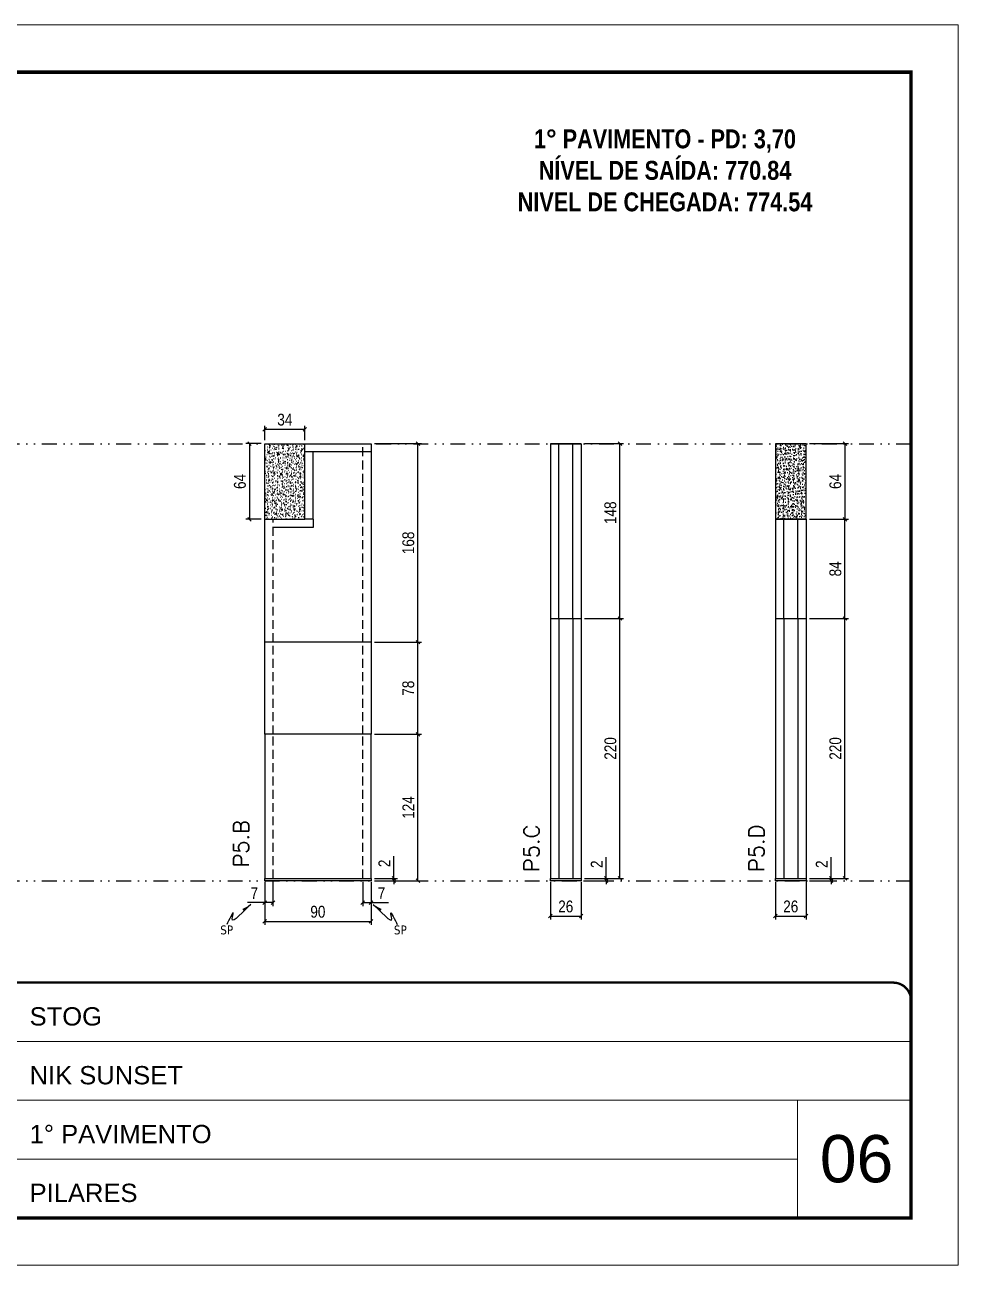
# Model space of a CAD drawing. Header units: millimetres. Extents: x 787 to 8287, y -592 to 17063.
# Drawn here: x 3719 to 4509, y 9746 to 10796 of the extents above; entities that cross this region are included whole.
import ezdxf

# ---------------------------------------------------------------- set-up
doc = ezdxf.new("R2010")
doc.units = ezdxf.units.MM
for name, pattern in [('CONTINUO', [0]), ('DASHED', [0.75, 0.5, -0.25]), ('DIVIDE2', [0.625, 0.25, -0.125, 0, -0.125, 0, -0.125]), ('HIDDEN', [0.375, 0.25, -0.125])]:
    doc.linetypes.add(name, pattern=pattern)
for name, color, linetype, lineweight in [('CARIMBO', 255, 'Continuous', 9), ('Folhas', 255, 'Continuous', 9), ('SARRAFO DE PRESSAO', 251, 'DASHED', 9), ('Texto Seção', 7, 'Continuous', 15)]:
    doc.layers.add(name, color=color, linetype=linetype, lineweight=lineweight)
for name, color, linetype in [('COTA', 241, 'Continuous'), ('NOMENCLATURA', 7, 'Continuous'), ('Nível', 160, 'Continuous'), ('Painéis', 200, 'Continuous'), ('SARR_2.2x7', 40, 'Continuous'), ('Sarrafo de Pressão', 42, 'HIDDEN'), ('texto', 7, 'Continuous')]:
    doc.layers.add(name, color=color, linetype=linetype)
doc.styles.add('ARIAL', font='arial.ttf')
doc.styles.add('COTA TECNICA', font='techl___.ttf', dxfattribs={"height": 10})
doc.styles.add('COTA TECNICA-50', font='techl___.ttf', dxfattribs={"height": 10})
doc.styles.add('REGUA-120', font='ROMANS.shx', dxfattribs={"height": 15})
doc.styles.add('ROMANC', font='techb___.ttf', dxfattribs={"height": 2.5})
doc.styles.get("Standard").update_dxf_attribs({"font": 'arial.ttf'})
doc.dimstyles.new('COTA PAINEL-50', dxfattribs={"dimtxt": 10, "dimasz": 3, "dimexe": 3, "dimexo": 3, "dimgap": 3, "dimtad": 1, "dimdec": 1, "dimzin": 12, "dimdsep": 46, "dimtxsty": 'COTA TECNICA-50', "dimblk1": 'OBLIQUE', "dimblk2": 'OBLIQUE', "dimsah": 1, "dimcen": 0.9, "dimclrd": 4, "dimclre": 4, "dimclrt": 240, "dimadec": 1, "dimazin": 3, "dimtfac": 1, "dimtdec": 1, "dimtmove": 0, "dimatfit": 3, "dimfxl": 0, "dimtolj": 1, "dimtzin": 12, "dimarcsym": 0})
doc.dimstyles.new('PAINEL', dxfattribs={"dimtxt": 10, "dimasz": 3, "dimexe": 3, "dimexo": 3, "dimgap": 3, "dimtad": 1, "dimdec": 1, "dimzin": 12, "dimdsep": 46, "dimtxsty": 'COTA TECNICA', "dimblk1": 'OBLIQUE', "dimblk2": 'OBLIQUE', "dimsah": 1, "dimcen": 0.9, "dimclrd": 4, "dimclre": 4, "dimclrt": 240, "dimadec": 1, "dimazin": 3, "dimtfac": 1, "dimtdec": 1, "dimtmove": 0, "dimatfit": 3, "dimfxl": 0, "dimtolj": 1, "dimtzin": 12, "dimarcsym": 0})
doc.dimstyles.get("Standard").update_dxf_attribs({"dimtxt": 0.18, "dimasz": 0.18, "dimexe": 0.18, "dimexo": 0.0625, "dimgap": 0.09, "dimtad": 0, "dimtih": 1, "dimtoh": 1, "dimdec": 4, "dimzin": 0, "dimdsep": 46, "dimtxsty": 'Standard', "dimcen": 0.09, "dimadec": 0, "dimazin": 0, "dimtfac": 1, "dimtdec": 4, "dimtofl": 0, "dimtmove": 0, "dimatfit": 3, "dimfxl": 0, "dimtolj": 1, "dimtzin": 0, "dimarcsym": 0})

# ---------------------------------------------------------------- blocks, each defined once
blk = doc.blocks.new('9999999999')
at = {"color": 30, "linetype": 'CONTINUO'}
for p, q in [((98564.6, 34379.6), (99584, 34379.6)), ((98564.6, 34329.8), (99488, 34329.8)), ((99584, 34329.8), (99488, 34329.8)), ((99488, 34329.8), (99488, 34230.2)), ((98564.6, 34280), (99488, 34280))]:
    blk.add_line(p, q, dxfattribs=at)
at = {"color": 30, "linetype": 'CONTINUO', "const_width": 2}
blk.add_lwpolyline([(99584, 34230.2), (99584, 34414.4, 0.414214), (99569, 34429.4), (98229, 34429.4, 0.414214), (98214, 34414.4), (98214, 34245.2, 0.414214), (98229, 34230.2), (99584, 34230.2)], format="xyb", dxfattribs=at)
at = {"layer": 'Folhas'}
blk.add_lwpolyline([(98139, 34190.2), (99624, 34190.2), (99624, 35240.2), (98139, 35240.2)], close=True, dxfattribs=at)
at = {"layer": 'Folhas', "color": 30, "const_width": 3}
blk.add_lwpolyline([(98214, 34230.2), (99584, 34230.2), (99584, 35200.2), (98214, 35200.2)], close=True, dxfattribs=at)
at = {"color": 7, "linetype": 'Continuous', "ltscale": 5, "style": 'ARIAL'}
for s, height, p in [('STOG', 15.48, (98837.7, 34393.1)), ('NIK SUNSET', 15.48, (98837.7, 34343.3)), ('1° PAVIMENTO', 15.483, (98837.7, 34293.5)), ('PILARES', 15.48, (98837.7, 34243.7))]:
    blk.add_text(s, height=height, dxfattribs=at).set_placement(p)
blk = doc.blocks.new('_Oblique')
at = {"color": 0, "linetype": 'ByBlock', "lineweight": -2}
blk.add_line((-0.5, -0.5), (0.5, 0.5), dxfattribs=at)
blk = doc.blocks.new('*D138')
at = {"layer": 'COTA', "color": 4, "lineweight": -2}
for p, q in [((4354.2, 10070), (4354.2, 10038.1)), ((4380.2, 10070), (4380.2, 10038.1)), ((4354.2, 10041.1), (4380.2, 10041.1))]:
    blk.add_line(p, q, dxfattribs=at)
at = {"layer": 'Defpoints', "color": 0}
for p in [(4354.2, 10073), (4380.2, 10073), (4380.2, 10041.1)]:
    blk.add_point(p, dxfattribs=at)
at = {"layer": 'COTA', "color": 4, "lineweight": -2, "xscale": 3, "yscale": 3, "zscale": 3, "rotation": 180}
blk.add_blockref('_Oblique', (4354.2, 10041.1), dxfattribs=at)
at = {"layer": 'COTA', "color": 4, "lineweight": -2, "xscale": 3, "yscale": 3, "zscale": 3}
blk.add_blockref('_Oblique', (4380.2, 10041.1), dxfattribs=at)
at = {"layer": 'COTA', "color": 240, "insert": (4367.2, 10049.2), "char_height": 10, "attachment_point": 5, "style": 'COTA TECNICA'}
blk.add_mtext('\\A1;26', dxfattribs=at)
blk = doc.blocks.new('*D139')
at = {"layer": 'COTA', "color": 4, "lineweight": -2}
for p, q in [((4401.4, 10073), (4401.4, 10091.1)), ((4383.2, 10073), (4404.4, 10073)), ((4383.2, 10071), (4404.4, 10071)), ((4401.4, 10071), (4401.4, 10073)), ((4401.4, 10071), (4401.4, 10068))]:
    blk.add_line(p, q, dxfattribs=at)
at = {"layer": 'Defpoints', "color": 0}
for p in [(4380.2, 10073), (4380.2, 10071), (4401.4, 10073)]:
    blk.add_point(p, dxfattribs=at)
at = {"layer": 'COTA', "color": 4, "lineweight": -2, "xscale": 3, "yscale": 3, "zscale": 3}
for p, rotation in [((4401.4, 10073), 270), ((4401.4, 10071), 90)]:
    blk.add_blockref('_Oblique', p, dxfattribs=dict(at, rotation=rotation))
at = {"layer": 'COTA', "color": 240, "insert": (4393.4, 10085), "char_height": 10, "attachment_point": 5, "rotation": 90, "style": 'COTA TECNICA-50'}
blk.add_mtext('\\A1;2', dxfattribs=at)
blk = doc.blocks.new('*D1173')
at = {"layer": 'COTA', "color": 4, "linetype": 'ByBlock', "lineweight": -2}
for p, q in [((4383.2, 10441), (4416.1, 10441)), ((4413.1, 10441), (4413.1, 10377)), ((4383.2, 10377), (4416.1, 10377))]:
    blk.add_line(p, q, dxfattribs=at)
at = {"layer": 'Defpoints', "color": 0, "linetype": 'ByBlock'}
for p in [(4380.2, 10441), (4380.2, 10377), (4413.1, 10377)]:
    blk.add_point(p, dxfattribs=at)
at = {"layer": 'COTA', "color": 4, "linetype": 'ByBlock', "lineweight": -2, "xscale": 3, "yscale": 3, "zscale": 3}
for p, rotation in [((4413.1, 10441), 90), ((4413.1, 10377), 270)]:
    blk.add_blockref('_Oblique', p, dxfattribs=dict(at, rotation=rotation))
at = {"layer": 'COTA', "color": 240, "linetype": 'ByBlock', "insert": (4405, 10409), "char_height": 10, "attachment_point": 5, "rotation": 90, "style": 'COTA TECNICA'}
blk.add_mtext('\\A1;64', dxfattribs=at)
blk = doc.blocks.new('*D1174')
at = {"layer": 'COTA', "color": 4, "lineweight": -2}
for p, q in [((4383.2, 10293), (4416.1, 10293)), ((4413.1, 10073), (4413.1, 10293)), ((4383.2, 10073), (4416.1, 10073))]:
    blk.add_line(p, q, dxfattribs=at)
at = {"layer": 'Defpoints', "color": 0}
for p in [(4380.2, 10293), (4413.1, 10293), (4380.2, 10073)]:
    blk.add_point(p, dxfattribs=at)
at = {"layer": 'COTA', "color": 4, "lineweight": -2, "xscale": 3, "yscale": 3, "zscale": 3}
for p, rotation in [((4413.1, 10293), 90), ((4413.1, 10073), 270)]:
    blk.add_blockref('_Oblique', p, dxfattribs=dict(at, rotation=rotation))
at = {"layer": 'COTA', "color": 240, "insert": (4405, 10183), "char_height": 10, "attachment_point": 5, "rotation": 90, "style": 'COTA TECNICA-50'}
blk.add_mtext('\\A1;220', dxfattribs=at)
blk = doc.blocks.new('*D140')
at = {"layer": 'COTA', "color": 4, "lineweight": -2}
for p, q in [((4383.2, 10377), (4416.1, 10377)), ((4413.1, 10293), (4413.1, 10377)), ((4383.2, 10293), (4416.1, 10293))]:
    blk.add_line(p, q, dxfattribs=at)
at = {"layer": 'Defpoints', "color": 0}
for p in [(4380.2, 10377), (4413.1, 10377), (4380.2, 10293)]:
    blk.add_point(p, dxfattribs=at)
at = {"layer": 'COTA', "color": 4, "lineweight": -2, "xscale": 3, "yscale": 3, "zscale": 3}
for p, rotation in [((4413.1, 10377), 90), ((4413.1, 10293), 270)]:
    blk.add_blockref('_Oblique', p, dxfattribs=dict(at, rotation=rotation))
at = {"layer": 'COTA', "color": 240, "insert": (4405, 10335), "char_height": 10, "attachment_point": 5, "rotation": 90, "style": 'COTA TECNICA-50'}
blk.add_mtext('\\A1;84', dxfattribs=at)
blk = doc.blocks.new('*D141')
at = {"layer": 'COTA', "color": 4, "lineweight": -2}
for p, q in [((4163.7, 10070), (4163.7, 10038.1)), ((4189.7, 10070), (4189.7, 10038.1)), ((4163.7, 10041.1), (4189.7, 10041.1))]:
    blk.add_line(p, q, dxfattribs=at)
at = {"layer": 'Defpoints', "color": 0}
for p in [(4163.7, 10073), (4189.7, 10073), (4189.7, 10041.1)]:
    blk.add_point(p, dxfattribs=at)
at = {"layer": 'COTA', "color": 4, "lineweight": -2, "xscale": 3, "yscale": 3, "zscale": 3, "rotation": 180}
blk.add_blockref('_Oblique', (4163.7, 10041.1), dxfattribs=at)
at = {"layer": 'COTA', "color": 4, "lineweight": -2, "xscale": 3, "yscale": 3, "zscale": 3}
blk.add_blockref('_Oblique', (4189.7, 10041.1), dxfattribs=at)
at = {"layer": 'COTA', "color": 240, "insert": (4176.7, 10049.2), "char_height": 10, "attachment_point": 5, "style": 'COTA TECNICA'}
blk.add_mtext('\\A1;26', dxfattribs=at)
blk = doc.blocks.new('*D142')
at = {"layer": 'COTA', "color": 4, "lineweight": -2}
for p, q in [((4192.7, 10293), (4225.6, 10293)), ((4222.6, 10073), (4222.6, 10293)), ((4192.7, 10073), (4225.6, 10073))]:
    blk.add_line(p, q, dxfattribs=at)
at = {"layer": 'Defpoints', "color": 0}
for p in [(4189.7, 10293), (4222.6, 10293), (4189.7, 10073)]:
    blk.add_point(p, dxfattribs=at)
at = {"layer": 'COTA', "color": 4, "lineweight": -2, "xscale": 3, "yscale": 3, "zscale": 3}
for p, rotation in [((4222.6, 10293), 90), ((4222.6, 10073), 270)]:
    blk.add_blockref('_Oblique', p, dxfattribs=dict(at, rotation=rotation))
at = {"layer": 'COTA', "color": 240, "insert": (4214.5, 10183), "char_height": 10, "attachment_point": 5, "rotation": 90, "style": 'COTA TECNICA'}
blk.add_mtext('\\A1;220', dxfattribs=at)
blk = doc.blocks.new('*D143')
at = {"layer": 'COTA', "color": 4, "lineweight": -2}
for p, q in [((4210.9, 10073), (4210.9, 10091.1)), ((4192.7, 10073), (4213.9, 10073)), ((4192.7, 10071), (4213.9, 10071)), ((4210.9, 10071), (4210.9, 10073)), ((4210.9, 10071), (4210.9, 10068))]:
    blk.add_line(p, q, dxfattribs=at)
at = {"layer": 'Defpoints', "color": 0}
for p in [(4189.7, 10073), (4189.7, 10071), (4210.9, 10073)]:
    blk.add_point(p, dxfattribs=at)
at = {"layer": 'COTA', "color": 4, "lineweight": -2, "xscale": 3, "yscale": 3, "zscale": 3}
for p, rotation in [((4210.9, 10073), 270), ((4210.9, 10071), 90)]:
    blk.add_blockref('_Oblique', p, dxfattribs=dict(at, rotation=rotation))
at = {"layer": 'COTA', "color": 240, "insert": (4202.9, 10085), "char_height": 10, "attachment_point": 5, "rotation": 90, "style": 'COTA TECNICA-50'}
blk.add_mtext('\\A1;2', dxfattribs=at)
blk = doc.blocks.new('*D1175')
at = {"layer": 'COTA', "color": 4, "lineweight": -2}
for p, q in [((4192.7, 10441), (4225.6, 10441)), ((4222.6, 10293), (4222.6, 10441)), ((4192.7, 10293), (4225.6, 10293))]:
    blk.add_line(p, q, dxfattribs=at)
at = {"layer": 'Defpoints', "color": 0}
for p in [(4189.7, 10441), (4222.6, 10441), (4189.7, 10293)]:
    blk.add_point(p, dxfattribs=at)
at = {"layer": 'COTA', "color": 4, "lineweight": -2, "xscale": 3, "yscale": 3, "zscale": 3}
for p, rotation in [((4222.6, 10441), 90), ((4222.6, 10293), 270)]:
    blk.add_blockref('_Oblique', p, dxfattribs=dict(at, rotation=rotation))
at = {"layer": 'COTA', "color": 240, "insert": (4214.5, 10382.5), "char_height": 10, "attachment_point": 5, "rotation": 90, "style": 'COTA TECNICA-50'}
blk.add_mtext('\\A1;148', dxfattribs=at)
blk = doc.blocks.new('*D144')
at = {"layer": 'COTA', "color": 4, "lineweight": -2}
for p, q in [((3921.8, 10070), (3921.8, 10033.6)), ((4011.8, 10070), (4011.8, 10033.6)), ((3921.8, 10036.6), (4011.8, 10036.6))]:
    blk.add_line(p, q, dxfattribs=at)
at = {"layer": 'Defpoints', "color": 0}
for p in [(3921.8, 10073), (4011.8, 10073), (4011.8, 10036.6)]:
    blk.add_point(p, dxfattribs=at)
at = {"layer": 'COTA', "color": 4, "lineweight": -2, "xscale": 3, "yscale": 3, "zscale": 3, "rotation": 180}
blk.add_blockref('_Oblique', (3921.8, 10036.6), dxfattribs=at)
at = {"layer": 'COTA', "color": 4, "lineweight": -2, "xscale": 3, "yscale": 3, "zscale": 3}
blk.add_blockref('_Oblique', (4011.8, 10036.6), dxfattribs=at)
at = {"layer": 'COTA', "color": 240, "insert": (3966.8, 10044.7), "char_height": 10, "attachment_point": 5, "style": 'COTA TECNICA'}
blk.add_mtext('\\A1;90', dxfattribs=at)
blk = doc.blocks.new('*D145')
at = {"layer": 'COTA', "color": 4, "lineweight": -2}
for p, q in [((3928.8, 10070), (3928.8, 10049.5)), ((3921.8, 10068), (3921.8, 10049.5)), ((3921.8, 10052.5), (3907.1, 10052.5)), ((3928.8, 10052.5), (3921.8, 10052.5))]:
    blk.add_line(p, q, dxfattribs=at)
at = {"layer": 'Defpoints', "color": 0}
for p in [(3921.8, 10071), (3928.8, 10073), (3921.8, 10052.5)]:
    blk.add_point(p, dxfattribs=at)
at = {"layer": 'COTA', "color": 4, "lineweight": -2, "xscale": 3, "yscale": 3, "zscale": 3, "rotation": 180}
blk.add_blockref('_Oblique', (3921.8, 10052.5), dxfattribs=at)
at = {"layer": 'COTA', "color": 4, "lineweight": -2, "xscale": 3, "yscale": 3, "zscale": 3}
blk.add_blockref('_Oblique', (3928.8, 10052.5), dxfattribs=at)
at = {"layer": 'COTA', "color": 240, "insert": (3913, 10060.5), "char_height": 10, "attachment_point": 5, "style": 'COTA TECNICA-50'}
blk.add_mtext('\\A1;7', dxfattribs=at)
blk = doc.blocks.new('*D146')
at = {"layer": 'COTA', "color": 4, "lineweight": -2}
for p, q in [((4004.8, 10070), (4004.8, 10049.5)), ((4011.8, 10068), (4011.8, 10049.5)), ((4004.8, 10052.5), (4011.8, 10052.5)), ((4011.8, 10052.5), (4026.6, 10052.5))]:
    blk.add_line(p, q, dxfattribs=at)
at = {"layer": 'Defpoints', "color": 0}
for p in [(4004.8, 10073), (4011.8, 10071), (4011.8, 10052.5)]:
    blk.add_point(p, dxfattribs=at)
at = {"layer": 'COTA', "color": 4, "lineweight": -2, "xscale": 3, "yscale": 3, "zscale": 3, "rotation": 180}
blk.add_blockref('_Oblique', (4004.8, 10052.5), dxfattribs=at)
at = {"layer": 'COTA', "color": 4, "lineweight": -2, "xscale": 3, "yscale": 3, "zscale": 3}
blk.add_blockref('_Oblique', (4011.8, 10052.5), dxfattribs=at)
at = {"layer": 'COTA', "color": 240, "insert": (4020.7, 10060.5), "char_height": 10, "attachment_point": 5, "style": 'COTA TECNICA-50'}
blk.add_mtext('\\A1;7', dxfattribs=at)
blk = doc.blocks.new('*D147')
at = {"layer": 'COTA', "color": 4, "linetype": 'ByBlock', "lineweight": -2}
for p, q in [((4014.8, 10195), (4054.5, 10195)), ((4051.5, 10071), (4051.5, 10195)), ((4014.8, 10071), (4054.5, 10071))]:
    blk.add_line(p, q, dxfattribs=at)
at = {"layer": 'Defpoints', "color": 0, "linetype": 'ByBlock'}
for p in [(4011.8, 10195), (4051.5, 10195), (4011.8, 10071)]:
    blk.add_point(p, dxfattribs=at)
at = {"layer": 'COTA', "color": 4, "linetype": 'ByBlock', "lineweight": -2, "xscale": 3, "yscale": 3, "zscale": 3}
for p, rotation in [((4051.5, 10195), 90), ((4051.5, 10071), 270)]:
    blk.add_blockref('_Oblique', p, dxfattribs=dict(at, rotation=rotation))
at = {"layer": 'COTA', "color": 240, "linetype": 'ByBlock', "insert": (4043.4, 10133), "char_height": 10, "attachment_point": 5, "rotation": 90, "style": 'COTA TECNICA'}
blk.add_mtext('\\A1;124', dxfattribs=at)
blk = doc.blocks.new('*D148')
at = {"layer": 'COTA', "color": 4, "lineweight": -2}
for p, q in [((4031.1, 10073), (4031.1, 10091.8)), ((4014.8, 10073), (4034.1, 10073)), ((4014.8, 10071), (4034.1, 10071)), ((4031.1, 10071), (4031.1, 10073)), ((4031.1, 10071), (4031.1, 10068))]:
    blk.add_line(p, q, dxfattribs=at)
at = {"layer": 'Defpoints', "color": 0}
for p in [(4011.8, 10073), (4011.8, 10071), (4031.1, 10071)]:
    blk.add_point(p, dxfattribs=at)
at = {"layer": 'COTA', "color": 4, "lineweight": -2, "xscale": 3, "yscale": 3, "zscale": 3}
for p, rotation in [((4031.1, 10073), 270), ((4031.1, 10071), 90)]:
    blk.add_blockref('_Oblique', p, dxfattribs=dict(at, rotation=rotation))
at = {"layer": 'COTA', "color": 240, "insert": (4023.1, 10085.7), "char_height": 10, "attachment_point": 5, "rotation": 90, "style": 'COTA TECNICA-50'}
blk.add_mtext('\\A1;2', dxfattribs=at)
blk = doc.blocks.new('*D149')
at = {"layer": 'COTA', "color": 4, "linetype": 'ByBlock', "lineweight": -2}
for p, q in [((4014.8, 10195), (4054.5, 10195)), ((4051.5, 10071), (4051.5, 10195)), ((4014.8, 10071), (4054.5, 10071))]:
    blk.add_line(p, q, dxfattribs=at)
at = {"layer": 'Defpoints', "color": 0, "linetype": 'ByBlock'}
for p in [(4011.8, 10195), (4051.5, 10195), (4011.8, 10071)]:
    blk.add_point(p, dxfattribs=at)
at = {"layer": 'COTA', "color": 4, "linetype": 'ByBlock', "lineweight": -2, "xscale": 3, "yscale": 3, "zscale": 3}
for p, rotation in [((4051.5, 10195), 90), ((4051.5, 10071), 270)]:
    blk.add_blockref('_Oblique', p, dxfattribs=dict(at, rotation=rotation))
at = {"layer": 'COTA', "color": 240, "linetype": 'ByBlock', "insert": (4043.4, 10133), "char_height": 10, "attachment_point": 5, "rotation": 90, "style": 'COTA TECNICA'}
blk.add_mtext('\\A1;124', dxfattribs=at)
blk = doc.blocks.new('*D150')
at = {"layer": 'COTA', "color": 4, "lineweight": -2}
for p, q in [((4014.8, 10273), (4054.5, 10273)), ((4051.5, 10195), (4051.5, 10273)), ((4014.8, 10195), (4054.5, 10195))]:
    blk.add_line(p, q, dxfattribs=at)
at = {"layer": 'Defpoints', "color": 0}
for p in [(4011.8, 10273), (4051.5, 10273), (4011.8, 10195)]:
    blk.add_point(p, dxfattribs=at)
at = {"layer": 'COTA', "color": 4, "lineweight": -2, "xscale": 3, "yscale": 3, "zscale": 3}
for p, rotation in [((4051.5, 10273), 90), ((4051.5, 10195), 270)]:
    blk.add_blockref('_Oblique', p, dxfattribs=dict(at, rotation=rotation))
at = {"layer": 'COTA', "color": 240, "insert": (4043.4, 10234), "char_height": 10, "attachment_point": 5, "rotation": 90, "style": 'COTA TECNICA-50'}
blk.add_mtext('\\A1;78', dxfattribs=at)
blk = doc.blocks.new('*D151')
at = {"layer": 'COTA', "color": 4, "lineweight": -2}
for p, q in [((4014.8, 10441), (4054.5, 10441)), ((4051.5, 10273), (4051.5, 10441)), ((4014.8, 10273), (4054.5, 10273))]:
    blk.add_line(p, q, dxfattribs=at)
at = {"layer": 'Defpoints', "color": 0}
for p in [(4011.8, 10441), (4051.5, 10441), (4011.8, 10273)]:
    blk.add_point(p, dxfattribs=at)
at = {"layer": 'COTA', "color": 4, "lineweight": -2, "xscale": 3, "yscale": 3, "zscale": 3}
for p, rotation in [((4051.5, 10441), 90), ((4051.5, 10273), 270)]:
    blk.add_blockref('_Oblique', p, dxfattribs=dict(at, rotation=rotation))
at = {"layer": 'COTA', "color": 240, "insert": (4043.4, 10357), "char_height": 10, "attachment_point": 5, "rotation": 90, "style": 'COTA TECNICA-50'}
blk.add_mtext('\\A1;168', dxfattribs=at)
blk = doc.blocks.new('*D152')
at = {"layer": 'COTA', "color": 4, "lineweight": -2}
for p, q in [((3921.8, 10444), (3921.8, 10456.1)), ((3955.8, 10453.1), (3921.8, 10453.1)), ((3955.8, 10444), (3955.8, 10456.1))]:
    blk.add_line(p, q, dxfattribs=at)
at = {"layer": 'Defpoints', "color": 0}
for p in [(3921.8, 10453.1), (3921.8, 10441), (3955.8, 10441)]:
    blk.add_point(p, dxfattribs=at)
at = {"layer": 'COTA', "color": 4, "lineweight": -2, "xscale": 3, "yscale": 3, "zscale": 3, "rotation": 180}
blk.add_blockref('_Oblique', (3921.8, 10453.1), dxfattribs=at)
at = {"layer": 'COTA', "color": 4, "lineweight": -2, "xscale": 3, "yscale": 3, "zscale": 3}
blk.add_blockref('_Oblique', (3955.8, 10453.1), dxfattribs=at)
at = {"layer": 'COTA', "color": 240, "insert": (3938.8, 10461.3), "char_height": 10, "attachment_point": 5, "style": 'COTA TECNICA-50'}
blk.add_mtext('\\A1;34', dxfattribs=at)
blk = doc.blocks.new('*D1486')
at = {"layer": 'Defpoints', "color": 0}
for p in [(3921.8, 10441), (3908.9, 10377), (3921.8, 10377)]:
    blk.add_point(p, dxfattribs=at)
at = {"layer": 'Painéis', "color": 4, "lineweight": -2}
for p, q in [((3918.8, 10441), (3905.9, 10441)), ((3908.9, 10441), (3908.9, 10377)), ((3918.8, 10377), (3905.9, 10377))]:
    blk.add_line(p, q, dxfattribs=at)
at = {"layer": 'Painéis', "color": 4, "lineweight": -2, "xscale": 3, "yscale": 3, "zscale": 3}
for p, rotation in [((3908.9, 10441), 90), ((3908.9, 10377), 270)]:
    blk.add_blockref('_Oblique', p, dxfattribs=dict(at, rotation=rotation))
at = {"layer": 'Painéis', "color": 240, "insert": (3900.8, 10409), "char_height": 10, "attachment_point": 5, "rotation": 90, "style": 'COTA TECNICA'}
blk.add_mtext('\\A1;64', dxfattribs=at)

msp = doc.modelspace()

# ---------------------------------------------------------------- hatches: boundary and pattern name
at = {"layer": 'COTA', "linetype": 'ByBlock'}
h = msp.add_hatch(dxfattribs=at)
h.set_pattern_fill('AR-CONC', color=256, scale=0.03)
h.set_pattern_definition([(50, (-4860.9125, 6328.986), (5.46554, -0.4781726), [0.5715, -6.2865]), (355, (-4860.9125, 6328.986), (-1.0573026, 5.7317054), [0.4572, -5.0292175]), (100.451445, (-4860.457, 6328.946), (4.4082374, 5.2535326), [0.4857003, -5.3427073]), (46.1842, (-4860.9125, 6330.51), (8.132371, -1.26127), [0.85725, -9.42975]), (96.63556, (-4860.235, 6330.405), (7.122124, 7.422784), [0.728551, -8.014068]), (351.18415, (-4860.9125, 6330.51), (7.122124, 7.422784), [0.685799, -7.543792]), (21, (-4860.1505, 6330.129), (4.5484317, -3.067956), [0.5715, -6.2865]), (326, (-4860.1505, 6330.129), (1.854061, 5.525639), [0.4572, -5.0292]), (71.451445, (-4859.7715, 6329.873), (6.4024926, 2.457683), [0.4857003, -5.342698]), (37.5, (-4860.9125, 6328.9859), (0.0926581, 2.53665117), [0, -4.96824, 0, -5.1054, 0, -5.04825]), (7.5, (-4860.9125, 6328.986), (2.0045899, 3.00541724), [0, -2.91084, 0, -4.85394, 0, -1.92405]), (327.5, (-4862.6118, 6328.9859), (4.06771786, -0.1718623), [0, -1.905, 0, -5.9436, 0, -7.8867]), (317.5, (-4863.3738, 6328.986), (4.4438754, 0.7627947), [0, -2.4765, 0, -3.94716, 0, -5.6007])])
h.paths.add_polyline_path([(3955.84, 10440.98), (3955.84, 10376.98), (3921.84, 10376.98), (3921.84, 10440.98)])
h = msp.add_hatch(dxfattribs=at)
h.set_pattern_fill('AR-CONC', color=256, scale=0.03)
h.set_pattern_definition([(50, (-4734.8893, 6328.986), (5.46554, -0.4781726), [0.5715, -6.2865]), (355, (-4734.8893, 6328.986), (-1.0573026, 5.7317054), [0.4572, -5.0292175]), (100.451445, (-4734.434, 6328.946), (4.4082374, 5.2535326), [0.4857003, -5.3427073]), (46.1842, (-4734.889, 6330.51), (8.132371, -1.26127), [0.85725, -9.42975]), (96.63556, (-4734.212, 6330.405), (7.122124, 7.422784), [0.728551, -8.014068]), (351.18415, (-4734.889, 6330.51), (7.122124, 7.422784), [0.685799, -7.543792]), (21, (-4734.1273, 6330.129), (4.5484317, -3.067956), [0.5715, -6.2865]), (326, (-4734.1273, 6330.129), (1.854061, 5.525639), [0.4572, -5.0292]), (71.451445, (-4733.7483, 6329.873), (6.4024926, 2.457683), [0.4857003, -5.342698]), (37.5, (-4734.8893, 6328.9859), (0.0926581, 2.53665117), [0, -4.96824, 0, -5.1054, 0, -5.04825]), (7.5, (-4734.8893, 6328.986), (2.0045899, 3.00541724), [0, -2.91084, 0, -4.85394, 0, -1.92405]), (327.5, (-4736.5886, 6328.9859), (4.06771786, -0.1718623), [0, -1.905, 0, -5.9436, 0, -7.8867]), (317.5, (-4737.3506, 6328.986), (4.4438754, 0.7627947), [0, -2.4765, 0, -3.94716, 0, -5.6007])])
h.paths.add_polyline_path([(4380.23, 10440.98), (4354.23, 10440.98), (4354.23, 10376.95), (4380.23, 10376.95)])

# ---------------------------------------------------------------- linework, layer by layer
for p, q in [((3921.84, 10376.98), (3921.84, 10440.98)), ((3921.84, 10440.98), (3955.84, 10440.98)), ((4011.84, 10440.98), (4011.84, 10440.98))]:
    msp.add_line(p, q, dxfattribs=at)
msp.add_lwpolyline([(4354.23, 10376.95), (4380.23, 10376.95), (4380.23, 10440.98), (4354.23, 10440.98)], close=True, dxfattribs=at)
at = {"layer": 'Nível', "color": 4, "linetype": 'DIVIDE2', "ltscale": 50}
for p, q in [((3418.67, 10440.98), (4469, 10440.98)), ((3418.67, 10070.98), (4469, 10070.98))]:
    msp.add_line(p, q, dxfattribs=at)
at = {"layer": 'Painéis'}
for p, q in [((3955.84, 10376.98), (3955.84, 10440.98)), ((3955.84, 10440.98), (4011.84, 10440.98)), ((4011.84, 10440.98), (4011.84, 10194.98)), ((4163.74, 10440.95), (4163.74, 10072.98)), ((4163.74, 10440.95), (4189.74, 10440.95)), ((4189.74, 10440.95), (4163.74, 10440.95)), ((4189.74, 10440.95), (4189.74, 10072.98)), ((3921.84, 10194.98), (3921.84, 10376.98)), ((3921.84, 10376.98), (3955.84, 10376.98)), ((4354.23, 10376.95), (4354.23, 10072.98)), ((4354.23, 10376.95), (4380.23, 10376.95)), ((4380.23, 10376.95), (4354.23, 10376.95)), ((4380.23, 10376.95), (4380.23, 10072.98)), ((4163.74, 10292.98), (4189.74, 10292.98)), ((4354.23, 10292.98), (4380.23, 10292.98)), ((4011.84, 10272.98), (3921.84, 10272.98)), ((4163.74, 10072.98), (4189.74, 10072.98)), ((4163.74, 10072.98), (4189.74, 10072.98)), ((4163.74, 10070.98), (4163.74, 10072.98)), ((4189.74, 10070.98), (4163.74, 10070.98)), ((4189.74, 10072.98), (4189.74, 10070.98)), ((4354.23, 10072.98), (4380.23, 10072.98)), ((4354.23, 10072.98), (4380.23, 10072.98)), ((4354.23, 10070.98), (4354.23, 10072.98)), ((4380.23, 10070.98), (4354.23, 10070.98)), ((4380.23, 10072.98), (4380.23, 10070.98))]:
    msp.add_line(p, q, dxfattribs=at)
for points in [[(4011.84, 10194.98), (3921.84, 10194.98), (3921.84, 10072.98), (4011.84, 10072.98)], [(4011.84, 10070.98), (3921.84, 10070.98), (3921.84, 10072.98), (4011.84, 10072.98)]]:
    msp.add_lwpolyline(points, close=True, dxfattribs=at)
at = {"layer": 'SARR_2.2x7'}
for p, q in [((4170.74, 10292.98), (4170.74, 10440.95)), ((4182.74, 10292.98), (4182.74, 10440.95)), ((4011.84, 10433.98), (3955.84, 10433.98)), ((3962.84, 10376.98), (3962.84, 10433.98)), ((3962.84, 10376.98), (3955.84, 10376.98)), ((3962.84, 10376.98), (3962.84, 10369.98)), ((4361.23, 10292.98), (4361.23, 10376.95)), ((4373.23, 10292.98), (4373.23, 10376.95)), ((3962.84, 10369.98), (3928.84, 10369.98)), ((4170.74, 10292.98), (4170.74, 10072.98)), ((4182.74, 10292.98), (4182.74, 10072.98)), ((4361.23, 10292.98), (4361.23, 10072.98)), ((4373.23, 10292.98), (4373.23, 10072.98))]:
    msp.add_line(p, q, dxfattribs=at)
at = {"layer": 'Sarrafo de Pressão', "ltscale": 30}
for p, q in [((4004.84, 10272.98), (4004.84, 10440.98)), ((3928.84, 10272.98), (3928.84, 10376.98)), ((3928.84, 10194.98), (3928.84, 10272.98)), ((4004.84, 10194.98), (4004.84, 10272.98)), ((3928.84, 10072.98), (3928.84, 10194.98)), ((4004.84, 10072.98), (4004.84, 10194.98))]:
    msp.add_line(p, q, dxfattribs=at)

# ---------------------------------------------------------------- block references
at = {"layer": 'SARRAFO DE PRESSAO', "color": 6, "linetype": 'ByBlock'}
msp.add_blockref('9999999999', (-95114.98, -24444.64), dxfattribs=at)

# ---------------------------------------------------------------- texts
at = {"layer": 'CARIMBO', "style": 'ARIAL'}
msp.add_text('06', height=40, dxfattribs=at).set_placement((4391.86, 9815.71))
at = {"layer": 'NOMENCLATURA', "color": 2, "insert": (4260.74, 10733.7), "char_height": 16, "attachment_point": 2, "style": 'ROMANC'}
msp.add_mtext_dynamic_manual_height_columns('\\P1° PAVIMENTO - PD: 3,70\\PNÍVEL DE SAÍDA: 770.84\\PNIVEL DE CHEGADA: 774.54', width=328.3607, gutter_width=1, heights=[0], dxfattribs=at)
at = {"layer": 'texto', "color": 0, "char_height": 7.5, "attachment_point": 5}
for insert in [(3889.59, 10029.3), (4036.62, 10029.3)]:
    msp.add_mtext('{\\fTahoma|b0|i0|c0|p34;\\C4;SP}', dxfattribs=dict(at, insert=insert))
at = {"layer": 'Texto Seção', "char_height": 13, "width": 285.3299, "attachment_point": 7, "rotation": 90, "style": 'REGUA-120'}
for s, insert in [('P5.B', (3908.37, 10082.23)), ('P5.C', (4154.29, 10078.39)), ('\\pt52;P5.D', (4344.78, 10078.39))]:
    msp.add_mtext(s, dxfattribs=dict(at, insert=insert))

# ---------------------------------------------------------------- dimensions: what is measured, and where the dimension line sits
at = {"layer": 'COTA'}
for base, p1, p2, angle, picture, middle in [((3921.84, 10453.07), (3955.84, 10440.98), (3921.84, 10440.98), 180, '*D152', (3938.84, 10461.29)), ((4051.48, 10440.98), (4011.84, 10272.98), (4011.84, 10440.98), 90, '*D151', (4043.36, 10356.98)), ((4413.09, 10376.95), (4380.23, 10292.98), (4380.23, 10376.95), 90, '*D140', (4404.99, 10334.97)), ((4413.09, 10292.98), (4380.23, 10072.98), (4380.23, 10292.98), 90, '*D1174', (4404.99, 10182.98)), ((4051.48, 10272.98), (4011.84, 10194.98), (4011.84, 10272.98), 90, '*D150', (4043.39, 10233.98)), ((3921.84, 10052.47), (3928.84, 10072.98), (3921.84, 10070.98), 180, '*D145', (3912.97, 10060.54))]:
    dim = msp.add_linear_dim(base=base, p1=p1, p2=p2, angle=angle, dimstyle='COTA PAINEL-50', dxfattribs=at)
    dim.commit()
    dim.dimension.update_dxf_attribs({"geometry": picture, "text_midpoint": middle})
for base, p1, p2, picture, middle in [((4222.56, 10440.95), (4189.74, 10292.98), (4189.74, 10440.95), '*D1175', (4222.56, 10382.47)), ((4031.1, 10070.98), (4011.84, 10072.98), (4011.84, 10070.98), '*D148', (4031.1, 10085.72)), ((4210.94, 10072.98), (4189.74, 10070.98), (4189.74, 10072.98), '*D143', (4210.94, 10085.03)), ((4401.43, 10072.98), (4380.23, 10070.98), (4380.23, 10072.98), '*D139', (4401.43, 10085.03))]:
    dim = msp.add_linear_dim(base=base, p1=p1, p2=p2, angle=90, dimstyle='COTA PAINEL-50', dxfattribs=at)
    dim.commit()
    dim.dimension.update_dxf_attribs({"geometry": picture, "text_midpoint": middle, "dimtype": 160})
at = {"layer": 'COTA', "linetype": 'ByBlock'}
dim = msp.add_linear_dim(base=(4413.09, 10376.95), p1=(4380.23, 10440.98), p2=(4380.23, 10376.95), angle=90, dimstyle='PAINEL', dxfattribs=at)
dim.commit()
dim.dimension.update_dxf_attribs({"geometry": '*D1173', "text_midpoint": (4404.99, 10408.97)})
at = {"layer": 'COTA'}
dim = msp.add_linear_dim(base=(4222.56, 10292.98), p1=(4189.74, 10072.98), p2=(4189.74, 10292.98), angle=90, dimstyle='PAINEL', override={"dimarcsym": 2}, dxfattribs=at)
dim.commit()
dim.dimension.update_dxf_attribs({"geometry": '*D142', "text_midpoint": (4214.46, 10182.98)})
at = {"layer": 'COTA', "linetype": 'ByBlock'}
for picture in ['*D147', '*D149']:
    dim = msp.add_aligned_dim(p1=(4011.84, 10070.98), p2=(4011.84, 10194.98), distance=-39.64, dimstyle='PAINEL', dxfattribs=at)
    dim.commit()
    dim.dimension.update_dxf_attribs({"geometry": picture, "text_midpoint": (4043.41, 10132.98)})
at = {"layer": 'COTA'}
for base, p1, p2, picture, middle in [((4011.84, 10036.62), (3921.84, 10072.98), (4011.84, 10072.98), '*D144', (3966.84, 10044.75)), ((4189.74, 10041.08), (4163.74, 10072.98), (4189.74, 10072.98), '*D141', (4176.74, 10049.19)), ((4380.23, 10041.08), (4354.23, 10072.98), (4380.23, 10072.98), '*D138', (4367.23, 10049.19))]:
    dim = msp.add_linear_dim(base=base, p1=p1, p2=p2, dimstyle='PAINEL', override={"dimarcsym": 2}, dxfattribs=at)
    dim.commit()
    dim.dimension.update_dxf_attribs({"geometry": picture, "text_midpoint": middle})
dim = msp.add_linear_dim(base=(4011.84, 10052.47), p1=(4004.84, 10072.98), p2=(4011.84, 10070.98), dimstyle='COTA PAINEL-50', dxfattribs=at)
dim.commit()
dim.dimension.update_dxf_attribs({"geometry": '*D146', "text_midpoint": (4020.71, 10060.54)})
at = {"layer": 'Painéis'}
dim = msp.add_linear_dim(base=(3908.87, 10376.98), p1=(3921.84, 10440.98), p2=(3921.84, 10376.98), angle=90, dimstyle='PAINEL', dxfattribs=at)
dim.commit()
dim.dimension.update_dxf_attribs({"geometry": '*D1486', "text_midpoint": (3900.77, 10408.98)})

# ---------------------------------------------------------------- leaders
at = {"layer": 'COTA', "path_type": 1}
for points in [[(3910.01, 10050.8), (3894.23, 10038.96), (3895.15, 10043.77), (3889.6, 10033.99)], [(4013.67, 10050.8), (4029.45, 10038.96), (4028.53, 10043.77), (4034.08, 10033.99)]]:
    msp.add_leader(points, dimstyle='Standard', override={"dimasz": 8}, dxfattribs=at)

doc.saveas('drawing.dxf')
